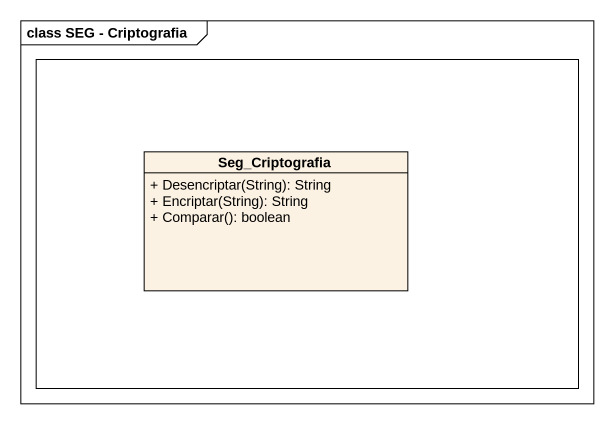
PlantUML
@startuml
mainframe class SEG - Criptografia
hide circle
hide empty members
skinparam classAttributeIconSize 0
rectangle " " as rectangle1 {
  class Seg_Criptografia {
    + Desencriptar(String): String
    + Encriptar(String): String
    + Comparar(): boolean
  }
}
@enduml
